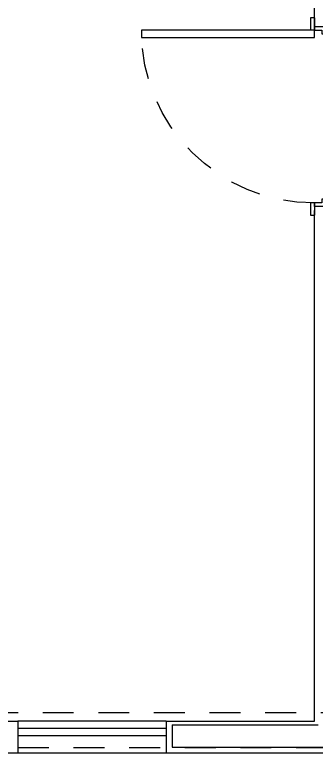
# Model space of a CAD drawing. Header units: millimetres. Extents: x 188.6 to 263.2, y 40.1 to 120.1.
# Drawn here: x 193.094 to 194.314, y 78.52 to 81.512 of the extents above; entities that cross this region are included whole.
import ezdxf

# ---------------------------------------------------------------- set-up
doc = ezdxf.new("R2010")
doc.units = ezdxf.units.MM
doc.linetypes.add('HIDDEN2', pattern=[0.1875, 0.125, -0.0625])
doc.linetypes.add('XREF-TIPO$0$HIDDEN2', pattern=[0.1875, 0.125, -0.0625])
for name, color, linetype in [('ARQ', 8, 'Continuous'), ('ESTR-VIGAS', 11, 'HIDDEN2'), ('ESTRUTURA', 7, 'Continuous')]:
    doc.layers.add(name, color=color, linetype=linetype)

# ---------------------------------------------------------------- blocks, each defined once
blk = doc.blocks.new('COBERTURA_29-09-2016')
at = {"layer": 'ESTR-VIGAS'}
for points in [[(-8.62, -7.695), (-14.92, -7.695)], [(-14.92, -7.835), (-8.6198, -7.835)]]:
    blk.add_lwpolyline(points, dxfattribs=at)
blk = doc.blocks.new('XREF-TIPO$0$PORTA 70')
at = {"color": 0}
for p, q in [((36.2665, 23.8835), (36.2815, 23.8835)), ((36.2665, 23.8335), (36.2665, 23.8835)), ((36.2815, 23.8335), (36.2815, 23.8835)), ((36.4015, 23.8685), (36.4165, 23.8685)), ((36.4015, 23.8685), (36.4015, 23.8185)), ((36.4165, 23.8685), (36.4165, 23.8185)), ((36.2815, 23.8335), (36.2665, 23.8335)), ((36.2815, 23.8485), (36.2815, 23.8335)), ((36.4015, 23.8485), (36.2815, 23.8485)), ((36.3115, 23.8335), (36.2815, 23.8335)), ((36.3115, 23.8185), (36.3115, 23.8335)), ((36.4015, 23.8185), (36.4015, 23.8485)), ((36.4015, 23.8185), (36.3115, 23.8185)), ((36.4165, 23.8185), (36.4015, 23.8185)), ((36.2665, 23.0835), (36.2665, 23.1335)), ((36.2815, 23.1335), (36.3115, 23.1335)), ((36.2815, 23.0835), (36.2815, 23.1335)), ((36.3115, 23.1485), (36.4015, 23.1485)), ((36.3115, 23.1335), (36.3115, 23.1485)), ((36.4015, 23.1485), (36.4165, 23.1485)), ((36.4015, 23.1185), (36.4015, 23.1485)), ((36.4015, 23.1485), (36.4015, 23.0985)), ((36.4165, 23.1485), (36.4165, 23.0985)), ((36.2815, 23.1185), (36.4015, 23.1185)), ((36.2815, 23.0835), (36.2665, 23.0835)), ((36.4165, 23.0985), (36.4015, 23.0985))]:
    blk.add_line(p, q, dxfattribs=at)
blk.add_lwpolyline([(36.2815, 23.1635), (36.2815, 23.1335), (35.5815, 23.1335), (35.5815, 23.1635)], close=True, dxfattribs=at)
at = {"color": 0, "linetype": 'XREF-TIPO$0$HIDDEN2'}
blk.add_arc((36.2815, 23.1335), 0.7, 90, 180, dxfattribs=at)
blk = doc.blocks.new('A$C0BE265FA')
at = {"layer": 'ARQ'}
for p, q in [((-17.015, -6.4493), (-17.015, -6.3449)), ((-17.015, -9.2449), (-17.015, -7.1749)), ((-19.545, -9.2449), (-18.215, -9.2449)), ((-18.215, -9.2449), (-18.215, -9.3749)), ((-17.615, -9.2449), (-18.215, -9.2449)), ((-17.615, -9.2449), (-17.015, -9.2449)), ((-17.615, -9.2449), (-17.615, -9.3749)), ((-17.59, -9.2599), (-17, -9.2599)), ((-17.59, -9.2599), (-17.59, -9.3499)), ((-17.59, -9.3499), (-16.01, -9.3499)), ((-18.215, -9.3749), (-20.785, -9.3749)), ((-17.615, -9.3749), (-18.215, -9.3749)), ((-15.985, -9.3749), (-17.615, -9.3749))]:
    blk.add_line(p, q, dxfattribs=at)
at = {"layer": 'ARQ', "linetype": 'Continuous'}
for p, q in [((-17.615, -9.2746), (-18.215, -9.2746)), ((-17.615, -9.3046), (-18.215, -9.3046))]:
    blk.add_line(p, q, dxfattribs=at)
at = {"layer": 'ARQ', "extrusion": (0, 0, -1), "zscale": -1, "rotation": 180}
blk.add_blockref('XREF-TIPO$0$PORTA 70', (53.2965, 16.6886), dxfattribs=at)

msp = doc.modelspace()

# ---------------------------------------------------------------- block references
at = {"layer": 'ESTRUTURA'}
msp.add_blockref('COBERTURA_29-09-2016', (206.677, 86.3784), dxfattribs=at)

# ---------------------------------------------------------------- next in the draw order: block references
at = {"layer": 'ARQ'}
msp.add_blockref('A$C0BE265FA', (211.3213, 87.8947), dxfattribs=at)

doc.saveas('drawing.dxf')
